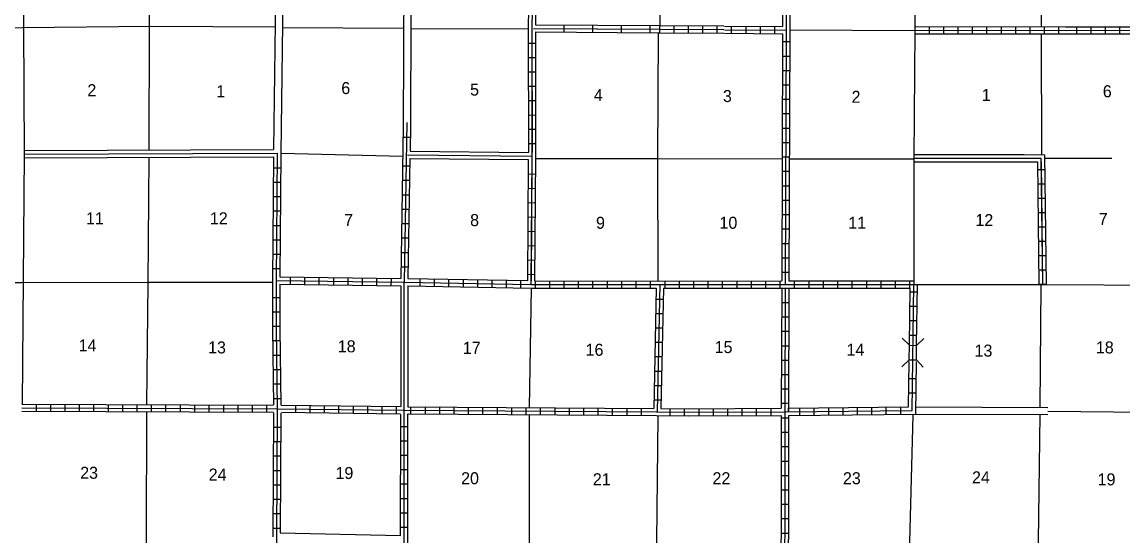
# Model space of a CAD drawing. Extents: x 1356832 to 1861225, y 15916437 to 16327402.
# Drawn here: x 1580170 to 1625983, y 16225798 to 16247193 of the extents above; entities that cross this region are included whole.
import ezdxf

# ---------------------------------------------------------------- set-up
doc = ezdxf.new("R2010")
doc.units = 0
for name, color, linetype in [('L10', 7, 'Continuous'), ('L11', 7, 'Continuous'), ('L13', 7, 'Continuous'), ('L14', 7, 'Continuous'), ('L18', 7, 'Continuous'), ('L4', 7, 'Continuous'), ('L8', 7, 'Continuous'), ('L9', 7, 'Continuous')]:
    doc.layers.add(name, color=color, linetype=linetype)

msp = doc.modelspace()

# ---------------------------------------------------------------- linework, layer by layer
at = {"layer": 'L10'}
for p, q in [((1580258, 16241839), (1590644, 16241881)), ((1580258, 16241538), (1590644, 16241580)), ((1621908, 16241671), (1622761, 16241670)), ((1621909, 16241370), (1622460, 16241369))]:
    msp.add_line(p, q, dxfattribs=at)
for points in [[(1596087, 16252077), (1596048, 16242851)], [(1596383, 16252077), (1596349, 16242852)]]:
    msp.add_lwpolyline(points, dxfattribs=at)
at = {"layer": 'L11'}
for p, q in [((1590776, 16252103), (1590644, 16241881)), ((1591077, 16252103), (1590945, 16241728)), ((1596325, 16241511), (1601256, 16241464)), ((1596335, 16241812), (1601261, 16241759)), ((1617317, 16241680), (1621908, 16241671)), ((1617317, 16241379), (1621909, 16241370)), ((1590918, 16225930), (1595934, 16225819))]:
    msp.add_line(p, q, dxfattribs=at)
for points in [[(1595942, 16236214), (1595942, 16231182)], [(1596242, 16236211), (1596242, 16231178)], [(1617402, 16231168), (1622899, 16231152)], [(1617244, 16230872), (1622898, 16230852)]]:
    msp.add_lwpolyline(points, dxfattribs=at)
at = {"layer": 'L13'}
for p, q in [((1606750, 16252055), (1606735, 16247046)), ((1612143, 16246870), (1617360, 16246839)), ((1590945, 16241728), (1596024, 16241612)), ((1622763, 16241522), (1625565, 16241522)), ((1622898, 16230998), (1627609, 16230938))]:
    msp.add_line(p, q, dxfattribs=at)
for points in [[(1622719, 16257214), (1622666, 16252177), (1622618, 16246997)], [(1585496, 16252145), (1585469, 16247002), (1585454, 16241854)], [(1564535, 16246987), (1569577, 16246997), (1574910, 16246955), (1580179, 16246960), (1585517, 16247013), (1590712, 16246997)], [(1591008, 16246971), (1596066, 16246939)], [(1596367, 16246929), (1601251, 16246902)], [(1606668, 16246744), (1606636, 16241495), (1606657, 16236411)], [(1622618, 16246696), (1622634, 16241670)], [(1585454, 16241564), (1585417, 16236326), (1585359, 16231268)], [(1601557, 16241506), (1606636, 16241506), (1611826, 16241495)], [(1612127, 16241495), (1617317, 16241495)], [(1564461, 16236379), (1569567, 16236368), (1574783, 16236347), (1580158, 16236347), (1585443, 16236368), (1590601, 16236363)], [(1601378, 16236120), (1601293, 16231146)], [(1622608, 16236268), (1622565, 16231152)], [(1585359, 16230972), (1585343, 16225719), (1585327, 16220444), (1585253, 16215169), (1585253, 16209847), (1585269, 16208310), (1585258, 16204519)], [(1601293, 16230846), (1601293, 16225571), (1601309, 16220322), (1601251, 16215095), (1601203, 16211711)], [(1606652, 16230772), (1606594, 16225587), (1606578, 16220296), (1606568, 16215053), (1606520, 16211769)], [(1617270, 16230830), (1617127, 16225544), (1617112, 16220502)], [(1622566, 16230853), (1622486, 16225571), (1622560, 16220444)]]:
    msp.add_lwpolyline(points, dxfattribs=at)
at = {"layer": 'L18'}
for p, q in [((1617127, 16233739), (1616832, 16234035)), ((1617117, 16233137), (1617127, 16233739)), ((1617127, 16233739), (1617423, 16233728)), ((1617418, 16233126), (1617423, 16233728)), ((1617423, 16233728), (1617735, 16234019)), ((1617117, 16233137), (1616811, 16232836)), ((1617117, 16233137), (1617418, 16233126)), ((1617418, 16233126), (1617708, 16232820))]:
    msp.add_line(p, q, dxfattribs=at)
at = {"layer": 'L4'}
for points in [[(1580369, 16268212), (1580353, 16262869), (1580316, 16257536), (1580285, 16252330), (1580237, 16247034), (1580258, 16241685), (1580170, 16231289)], [(1617460, 16267964), (1617434, 16262705), (1617434, 16257394), (1617376, 16252636), (1617360, 16252156), (1617360, 16246855), (1617317, 16241527), (1617307, 16236268)], [(1617307, 16236268), (1622677, 16236263), (1627766, 16236236), (1633014, 16236263), (1640427, 16236289), (1643511, 16236289)]]:
    msp.add_lwpolyline(points, dxfattribs=at)
at = {"layer": 'L8'}
for p, q in [((1606733, 16246746), (1606735, 16247045)), ((1607329, 16246743), (1607331, 16247041)), ((1607926, 16246739), (1607928, 16247037)), ((1608522, 16246735), (1608524, 16247034)), ((1609119, 16246731), (1609121, 16247030)), ((1609424, 16247018), (1611842, 16247002)), ((1609724, 16246720), (1609724, 16247016)), ((1610326, 16246715), (1610326, 16247012)), ((1610928, 16246709), (1610928, 16247008)), ((1611525, 16246704), (1611525, 16247005)), ((1617360, 16247002), (1623632, 16246997)), ((1617962, 16246701), (1617962, 16247002)), ((1618558, 16246701), (1618558, 16247002)), ((1619160, 16246701), (1619160, 16247002)), ((1619757, 16246701), (1619757, 16247002)), ((1620359, 16246701), (1620359, 16247002)), ((1620961, 16246696), (1620961, 16246997)), ((1621557, 16246696), (1621557, 16246997)), ((1622159, 16246696), (1622159, 16246997)), ((1622761, 16246696), (1622761, 16246997)), ((1623358, 16246696), (1623358, 16246997)), ((1623632, 16246997), (1627576, 16246997)), ((1624086, 16246997), (1624086, 16246696)), ((1624685, 16246997), (1624685, 16246696)), ((1625285, 16246997), (1625285, 16246696)), ((1625885, 16246997), (1625885, 16246696)), ((1609424, 16246870), (1611990, 16246855)), ((1609424, 16246723), (1611842, 16246701)), ((1617360, 16246855), (1623632, 16246844)), ((1617360, 16246701), (1623632, 16246696)), ((1623632, 16246696), (1627576, 16246696)), ((1601253, 16246306), (1601551, 16246306)), ((1611842, 16246379), (1612143, 16246379)), ((1601254, 16245709), (1601553, 16245710)), ((1611842, 16245777), (1612143, 16245777)), ((1601255, 16245112), (1601554, 16245113)), ((1611832, 16245181), (1612133, 16245181)), ((1601257, 16244516), (1601555, 16244516)), ((1611832, 16244579), (1612133, 16244579)), ((1601258, 16243919), (1601556, 16243920)), ((1611832, 16243977), (1612133, 16243977)), ((1601259, 16243322), (1601557, 16243323)), ((1611832, 16243380), (1612133, 16243380)), ((1596048, 16242851), (1595945, 16236511)), ((1596203, 16243005), (1596092, 16236363)), ((1596349, 16242852), (1596335, 16241812)), ((1596045, 16242404), (1596341, 16242404)), ((1601260, 16242726), (1601559, 16242726)), ((1611826, 16242778), (1612127, 16242778)), ((1601262, 16242129), (1601560, 16242130)), ((1611826, 16242176), (1612127, 16242176)), ((1596325, 16241511), (1596240, 16236511)), ((1611826, 16241580), (1612127, 16241580)), ((1617317, 16241527), (1622608, 16241522)), ((1622761, 16241670), (1622824, 16236263)), ((1590633, 16241126), (1590934, 16241126)), ((1596019, 16241205), (1596320, 16241205)), ((1611826, 16240978), (1612127, 16240978)), ((1622460, 16241369), (1622523, 16236263)), ((1622763, 16241039), (1622465, 16241035)), ((1622610, 16241371), (1622673, 16236265)), ((1590633, 16240529), (1590934, 16240529)), ((1596008, 16240603), (1596309, 16240603)), ((1601253, 16240867), (1601551, 16240865)), ((1601248, 16240271), (1601547, 16240268)), ((1611826, 16240376), (1612127, 16240376)), ((1622771, 16240442), (1622472, 16240439)), ((1590628, 16239927), (1590929, 16239927)), ((1596003, 16240001), (1596304, 16240001)), ((1601244, 16239674), (1601542, 16239672)), ((1611816, 16239779), (1612117, 16239779)), ((1622778, 16239846), (1622480, 16239842)), ((1590628, 16239331), (1590929, 16239331)), ((1595992, 16239404), (1596293, 16239404)), ((1611816, 16239177), (1612117, 16239177)), ((1622786, 16239249), (1622487, 16239246)), ((1590617, 16238729), (1590918, 16238729)), ((1595987, 16238803), (1596283, 16238803)), ((1601240, 16239077), (1601538, 16239075)), ((1601236, 16238481), (1601534, 16238479)), ((1611816, 16238581), (1612117, 16238581)), ((1622793, 16238653), (1622495, 16238649)), ((1590617, 16238127), (1590918, 16238127)), ((1595976, 16238206), (1596277, 16238206)), ((1601231, 16237884), (1601530, 16237882)), ((1611816, 16237979), (1612117, 16237979)), ((1622800, 16238056), (1622502, 16238053)), ((1590612, 16237530), (1590908, 16237530)), ((1595960, 16237604), (1596261, 16237604)), ((1611811, 16237377), (1612112, 16237377)), ((1622808, 16237460), (1622509, 16237456)), ((1590601, 16236928), (1590902, 16236928)), ((1595950, 16237002), (1596251, 16237002)), ((1601227, 16237288), (1601525, 16237285)), ((1622815, 16236863), (1622517, 16236859)), ((1591351, 16236268), (1591351, 16236569)), ((1591953, 16236263), (1591953, 16236564)), ((1592550, 16236252), (1592550, 16236553)), ((1593152, 16236247), (1593152, 16236543)), ((1593754, 16236247), (1593754, 16236543)), ((1594350, 16236236), (1594350, 16236537)), ((1594952, 16236226), (1594952, 16236527)), ((1595549, 16236221), (1595554, 16236522)), ((1596752, 16236205), (1596752, 16236506)), ((1597349, 16236189), (1597349, 16236485)), ((1597951, 16236178), (1597951, 16236479)), ((1598553, 16236168), (1598553, 16236469)), ((1599150, 16236163), (1599150, 16236463)), ((1599751, 16236147), (1599751, 16236442)), ((1600353, 16236136), (1600353, 16236437)), ((1600950, 16236131), (1600950, 16236427)), ((1601223, 16236691), (1601521, 16236689)), ((1601552, 16236120), (1601552, 16236421)), ((1602154, 16236120), (1602154, 16236421)), ((1602750, 16236120), (1602750, 16236421)), ((1603352, 16236120), (1603352, 16236421)), ((1603949, 16236120), (1603949, 16236421)), ((1604551, 16236110), (1604551, 16236411)), ((1605153, 16236110), (1605153, 16236411)), ((1605749, 16236110), (1605749, 16236411)), ((1606351, 16236110), (1606351, 16236411)), ((1606953, 16236110), (1606953, 16236411)), ((1607550, 16236110), (1607550, 16236411)), ((1608152, 16236110), (1608152, 16236411)), ((1608754, 16236110), (1608754, 16236411)), ((1609350, 16236120), (1609350, 16236421)), ((1609952, 16236120), (1609952, 16236421)), ((1610549, 16236120), (1610549, 16236421)), ((1611151, 16236120), (1611151, 16236421)), ((1611753, 16236120), (1611753, 16236421)), ((1611811, 16236780), (1612112, 16236780)), ((1612349, 16236120), (1612349, 16236421)), ((1612951, 16236120), (1612951, 16236421)), ((1613553, 16236120), (1613553, 16236421)), ((1614150, 16236120), (1614150, 16236421)), ((1614751, 16236120), (1614751, 16236421)), ((1615353, 16236120), (1615353, 16236421)), ((1615950, 16236120), (1615950, 16236421)), ((1616552, 16236120), (1616552, 16236421)), ((1617149, 16236120), (1617149, 16236421)), ((1606584, 16236110), (1606478, 16231110)), ((1606737, 16236263), (1606626, 16230978)), ((1606884, 16236110), (1606774, 16231110)), ((1611811, 16236120), (1612112, 16236120)), ((1617460, 16235946), (1617159, 16235946)), ((1622823, 16236267), (1622524, 16236263)), ((1590601, 16235730), (1590902, 16235730)), ((1606578, 16235661), (1606874, 16235661)), ((1611811, 16235518), (1612112, 16235518)), ((1590601, 16235128), (1590902, 16235128)), ((1606557, 16235064), (1606858, 16235064)), ((1617449, 16235344), (1617149, 16235344)), ((1611811, 16234922), (1612112, 16234922)), ((1617444, 16234747), (1617143, 16234747)), ((1590601, 16234526), (1590902, 16234526)), ((1606552, 16234462), (1606853, 16234462)), ((1611800, 16234320), (1612101, 16234320)), ((1617434, 16234146), (1617133, 16234146)), ((1590612, 16233929), (1590908, 16233929)), ((1606536, 16233860), (1606832, 16233860)), ((1611800, 16233718), (1612101, 16233718)), ((1590617, 16233327), (1590918, 16233327)), ((1606525, 16233264), (1606826, 16233264)), ((1590628, 16232730), (1590929, 16232730)), ((1611800, 16233121), (1612101, 16233121)), ((1606510, 16232662), (1606811, 16232662)), ((1611800, 16232519), (1612101, 16232519)), ((1617407, 16232345), (1617112, 16232345)), ((1590628, 16232129), (1590929, 16232129)), ((1606499, 16232060), (1606800, 16232060)), ((1611795, 16231917), (1612090, 16231917)), ((1590633, 16231527), (1590934, 16231527)), ((1606483, 16231463), (1606784, 16231463)), ((1617402, 16231743), (1617101, 16231743)), ((1580770, 16230988), (1580770, 16231289)), ((1581367, 16230978), (1581367, 16231278)), ((1581969, 16230978), (1581969, 16231278)), ((1582571, 16230978), (1582571, 16231278)), ((1583167, 16230978), (1583167, 16231278)), ((1583769, 16230972), (1583769, 16231268)), ((1584366, 16230972), (1584366, 16231268)), ((1584968, 16230972), (1584968, 16231268)), ((1585570, 16230962), (1585570, 16231263)), ((1586166, 16230962), (1586166, 16231263)), ((1586768, 16230962), (1586768, 16231263)), ((1587370, 16230962), (1587370, 16231263)), ((1587967, 16230951), (1587967, 16231252)), ((1588569, 16230951), (1588569, 16231252)), ((1589171, 16230951), (1589171, 16231252)), ((1589767, 16230946), (1589767, 16231247)), ((1590369, 16230946), (1590369, 16231247)), ((1591568, 16230935), (1591568, 16231236)), ((1592170, 16230930), (1592170, 16231226)), ((1592766, 16230919), (1592766, 16231220)), ((1593368, 16230914), (1593368, 16231210)), ((1593970, 16230904), (1593970, 16231205)), ((1594567, 16230893), (1594567, 16231194)), ((1595169, 16230888), (1595169, 16231189)), ((1595770, 16230877), (1595770, 16231178)), ((1596367, 16230877), (1596367, 16231178)), ((1596969, 16230872), (1596969, 16231168)), ((1597566, 16230872), (1597566, 16231168)), ((1598167, 16230861), (1598167, 16231162)), ((1598769, 16230861), (1598769, 16231162)), ((1599366, 16230861), (1599366, 16231162)), ((1599968, 16230851), (1599968, 16231152)), ((1600570, 16230851), (1600570, 16231152)), ((1601166, 16230846), (1601166, 16231146)), ((1601768, 16230846), (1601768, 16231146)), ((1602370, 16230835), (1602370, 16231136)), ((1602967, 16230835), (1602967, 16231136)), ((1603569, 16230830), (1603569, 16231131)), ((1604165, 16230830), (1604165, 16231131)), ((1604767, 16230819), (1604767, 16231120)), ((1605369, 16230819), (1605369, 16231120)), ((1605966, 16230814), (1605966, 16231110)), ((1607170, 16230803), (1607170, 16231104)), ((1607766, 16230793), (1607766, 16231094)), ((1608368, 16230793), (1608368, 16231094)), ((1608970, 16230803), (1608970, 16231104)), ((1609567, 16230803), (1609567, 16231104)), ((1610169, 16230814), (1610169, 16231110)), ((1610765, 16230814), (1610765, 16231110)), ((1611367, 16230819), (1611367, 16231120)), ((1611795, 16231321), (1612053, 16231321)), ((1612566, 16230830), (1612566, 16231131)), ((1613168, 16230830), (1613168, 16231131)), ((1613769, 16230835), (1613769, 16231136)), ((1614366, 16230846), (1614366, 16231146)), ((1614968, 16230846), (1614968, 16231146)), ((1615570, 16230851), (1615570, 16231152)), ((1616166, 16230861), (1616166, 16231162)), ((1616768, 16230861), (1616768, 16231162)), ((1611795, 16230719), (1612090, 16230719)), ((1590644, 16230328), (1590945, 16230328)), ((1595945, 16230360), (1596240, 16230360)), ((1611795, 16230122), (1612090, 16230122)), ((1590633, 16229726), (1590934, 16229726)), ((1595945, 16229763), (1596240, 16229763)), ((1611795, 16229520), (1612090, 16229520)), ((1590633, 16229130), (1590934, 16229130)), ((1595945, 16229161), (1596240, 16229161)), ((1611795, 16228918), (1612090, 16228918)), ((1590633, 16228528), (1590934, 16228528)), ((1595945, 16228559), (1596240, 16228559)), ((1611784, 16228322), (1612085, 16228322)), ((1590628, 16227926), (1590929, 16227926)), ((1595934, 16227963), (1596235, 16227963)), ((1611784, 16227720), (1612085, 16227720)), ((1590628, 16227329), (1590929, 16227329)), ((1595934, 16227361), (1596235, 16227361)), ((1595934, 16226764), (1596235, 16226764)), ((1611784, 16227118), (1612085, 16227118)), ((1590628, 16226727), (1590929, 16226727)), ((1611784, 16226521), (1612085, 16226521)), ((1590617, 16226130), (1590918, 16226130)), ((1595934, 16226162), (1596235, 16226162)), ((1611784, 16225919), (1612085, 16225919))]:
    msp.add_line(p, q, dxfattribs=at)
for points in [[(1612143, 16267980), (1612117, 16262726), (1612069, 16257346), (1612027, 16252177), (1611990, 16246855), (1611958, 16236268)], [(1611874, 16252013), (1611842, 16247002)], [(1612175, 16252029), (1612143, 16246855), (1612112, 16236421)], [(1601556, 16246926), (1606734, 16246894)], [(1606735, 16247046), (1609403, 16247029)], [(1601251, 16246902), (1601261, 16241759)], [(1601401, 16246902), (1601411, 16241760)], [(1601401, 16246902), (1601411, 16241760)], [(1601552, 16246781), (1601557, 16241612), (1601520, 16236421)], [(1606668, 16246744), (1606737, 16246744), (1609403, 16246728)], [(1606734, 16246896), (1609402, 16246879)], [(1611842, 16246701), (1611811, 16236421)], [(1590644, 16241580), (1590601, 16236427), (1590601, 16234436), (1590644, 16231247)], [(1590792, 16241728), (1590749, 16236427), (1590749, 16234436), (1590792, 16231094), (1590770, 16225777), (1590733, 16223110)], [(1590945, 16241728), (1590902, 16236580)], [(1601256, 16241464), (1601220, 16236423)], [(1601406, 16241463), (1601370, 16236422)], [(1601406, 16241463), (1601370, 16236422)], [(1590749, 16236427), (1596092, 16236363), (1601367, 16236268), (1606737, 16236263), (1611958, 16236268), (1617307, 16236268)], [(1590902, 16236580), (1595945, 16236511)], [(1596240, 16236511), (1601219, 16236427)], [(1601520, 16236421), (1606737, 16236411), (1611811, 16236421)], [(1612112, 16236421), (1617307, 16236421)], [(1580168, 16231136), (1590792, 16231094), (1596092, 16231030), (1606594, 16230962), (1607919, 16230946), (1611943, 16230972), (1617244, 16231020), (1617307, 16236268)], [(1590902, 16236279), (1595942, 16236214)], [(1590902, 16236279), (1590902, 16234436), (1590945, 16231247)], [(1596034, 16209218), (1596008, 16211637), (1596024, 16215127), (1596092, 16220370), (1596087, 16225671), (1596092, 16231030), (1596092, 16236363)], [(1596242, 16236211), (1601367, 16236120), (1606584, 16236110)], [(1606884, 16236110), (1611811, 16236120)], [(1611811, 16236120), (1611795, 16231120)], [(1611958, 16236120), (1611943, 16230972), (1611927, 16220386), (1611916, 16215026), (1611911, 16211610), (1611900, 16209746)], [(1612112, 16236120), (1612090, 16230972), (1612090, 16231120)], [(1612112, 16236120), (1617159, 16236120)], [(1617127, 16233739), (1617159, 16236120)], [(1617423, 16233739), (1617460, 16236268)], [(1612090, 16231120), (1617090, 16231168), (1617117, 16233068)], [(1612090, 16230819), (1617391, 16230872), (1617418, 16233068)], [(1580167, 16230988), (1590644, 16230946)], [(1580168, 16231289), (1590617, 16231247)], [(1590644, 16230919), (1590617, 16225761)], [(1590945, 16230919), (1590918, 16225930)], [(1590966, 16231247), (1595942, 16231182)], [(1590992, 16230946), (1595934, 16230877)], [(1596242, 16231178), (1606478, 16231110)], [(1606774, 16231110), (1607919, 16231094), (1611795, 16231120)], [(1595934, 16225819), (1595945, 16230851)], [(1596166, 16210961), (1596161, 16211637), (1596177, 16215127), (1596240, 16220370), (1596235, 16225671), (1596240, 16230877)], [(1596267, 16230877), (1606594, 16230814), (1607919, 16230793), (1611795, 16230819)], [(1611795, 16230819), (1611774, 16220502)], [(1612090, 16230819), (1612075, 16220502)]]:
    msp.add_lwpolyline(points, dxfattribs=at)
at = {"layer": 'L9'}
for p, q in [((1602748, 16246770), (1602750, 16247068)), ((1603942, 16246762), (1603944, 16247060)), ((1605135, 16246755), (1605137, 16247053)), ((1606328, 16246747), (1606330, 16247045)), ((1623632, 16246844), (1638484, 16246855)), ((1580258, 16241685), (1590792, 16241728)), ((1596224, 16241664), (1601409, 16241612)), ((1622608, 16241522), (1622677, 16236263)), ((1622610, 16241371), (1622673, 16236265))]:
    msp.add_line(p, q, dxfattribs=at)
for points in [[(1601341, 16252061), (1601251, 16246929), (1601251, 16246902)], [(1601494, 16252214), (1601399, 16246929), (1601409, 16241612), (1601367, 16236268)], [(1601642, 16252061), (1601557, 16247076)], [(1601467, 16246929), (1606737, 16246897), (1609403, 16246881)], [(1601557, 16247076), (1606735, 16247044)], [(1601552, 16246781), (1606668, 16246744)]]:
    msp.add_lwpolyline(points, dxfattribs=at)

# ---------------------------------------------------------------- texts
at = {"layer": 'L14'}
for s, p in [('6', (1593468, 16244193)), ('5', (1598833, 16244130)), ('2', (1582893, 16244104)), ('1', (1588262, 16244061)), ('4', (1603986, 16243903)), ('3', (1609361, 16243861)), ('2', (1614720, 16243829)), ('1', (1620142, 16243903)), ('6', (1625184, 16244061)), ('11', (1582835, 16238771)), ('12', (1587993, 16238771)), ('7', (1593585, 16238697)), ('8', (1598833, 16238697)), ('12', (1619878, 16238697)), ('7', (1625015, 16238744)), ('9', (1604076, 16238586)), ('10', (1609218, 16238586)), ('11', (1614583, 16238586)), ('14', (1582529, 16233480)), ('13', (1587919, 16233396)), ('18', (1593321, 16233443)), ('17', (1598527, 16233380)), ('16', (1603643, 16233301)), ('15', (1609018, 16233412)), ('14', (1614509, 16233301)), ('13', (1619841, 16233264)), ('18', (1624894, 16233396)), ('23', (1582592, 16228179)), ('24', (1587946, 16228105)), ('19', (1593226, 16228169)), ('20', (1598458, 16227952)), ('21', (1603944, 16227910)), ('22', (1608928, 16227952)), ('23', (1614361, 16227952)), ('24', (1619736, 16227989)), ('19', (1624968, 16227905))]:
    msp.add_text(s, height=500, rotation=0, dxfattribs=at).set_placement(p)

doc.saveas('drawing.dxf')
